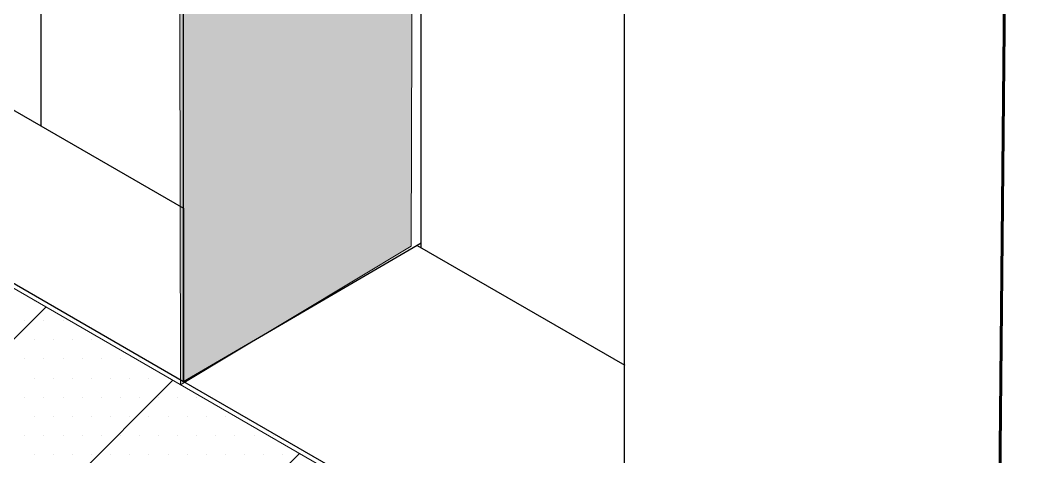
# Model space of a CAD drawing. Extents: x -1279 to 5791, y -3809 to 1769.
# Drawn here: x -413.9 to -343.1, y 1175.4 to 1206.2 of the extents above; entities that cross this region are included whole.
import ezdxf

# ---------------------------------------------------------------- set-up
doc = ezdxf.new("R2010")
doc.units = 0
doc.header["$MEASUREMENT"] = 0
for name, color, linetype, lineweight in [('.ATI-HATCH', 7, 'Continuous', 0), ('G-ANNO-TTLB', 7, 'Continuous', 0), ('Layer 12', 7, 'Continuous', 0), ('TYVEK', 7, 'Continuous', 0)]:
    doc.layers.add(name, color=color, linetype=linetype, lineweight=lineweight)

# ---------------------------------------------------------------- blocks, each defined once
blk = doc.blocks.new('Block_72')
at = {"layer": '.ATI-HATCH'}
blk.add_open_spline([(-371.22, 1146.894), (-371.22, 1146.894), (-371.215, 1162.731), (-371.215, 1162.731), (-371.215, 1162.731), (-402.368, 1180.704), (-402.368, 1180.704), (-402.368, 1180.704), (-420.367, 1191.095), (-420.367, 1191.095), (-420.367, 1191.095), (-420.367, 1175.247), (-420.367, 1175.247), (-420.367, 1175.247), (-371.22, 1146.894), (-371.22, 1146.894)], degree=3, knots=[0, 0, 0, 0, 1, 1, 1, 2, 2, 2, 3, 3, 3, 4, 4, 4, 5, 5, 5, 5], dxfattribs=at)
at = {"layer": '.ATI-HATCH', "color": 8, "lineweight": 0, "true_color": 0x808080}
for points in [[(-412.915, 1186.343), (-412.915, 1186.343), (-412.915, 1186.343), (-412.915, 1186.343)], [(-413.59, 1184.993), (-413.59, 1184.993), (-413.59, 1184.993), (-413.59, 1184.993)], [(-412.24, 1184.993), (-412.24, 1184.993), (-412.24, 1184.993), (-412.24, 1184.993)], [(-410.89, 1184.993), (-410.89, 1184.993), (-410.89, 1184.993), (-410.89, 1184.993)], [(-412.915, 1183.643), (-412.915, 1183.643), (-412.915, 1183.643), (-412.915, 1183.643)], [(-411.565, 1183.643), (-411.565, 1183.643), (-411.565, 1183.643), (-411.565, 1183.643)], [(-410.215, 1183.643), (-410.215, 1183.643), (-410.215, 1183.643), (-410.215, 1183.643)], [(-408.865, 1183.643), (-408.865, 1183.643), (-408.865, 1183.643), (-408.865, 1183.643)], [(-407.515, 1183.643), (-407.515, 1183.643), (-407.515, 1183.643), (-407.515, 1183.643)], [(-413.59, 1182.293), (-413.59, 1182.293), (-413.59, 1182.293), (-413.59, 1182.293)], [(-412.24, 1182.293), (-412.24, 1182.293), (-412.24, 1182.293), (-412.24, 1182.293)], [(-410.89, 1182.293), (-410.89, 1182.293), (-410.89, 1182.293), (-410.89, 1182.293)], [(-409.54, 1182.293), (-409.54, 1182.293), (-409.54, 1182.293), (-409.54, 1182.293)], [(-408.19, 1182.293), (-408.19, 1182.293), (-408.19, 1182.293), (-408.19, 1182.293)], [(-406.84, 1182.293), (-406.84, 1182.293), (-406.84, 1182.293), (-406.84, 1182.293)], [(-405.49, 1182.293), (-405.49, 1182.293), (-405.49, 1182.293), (-405.49, 1182.293)], [(-412.915, 1180.943), (-412.915, 1180.943), (-412.915, 1180.943), (-412.915, 1180.943)], [(-411.565, 1180.943), (-411.565, 1180.943), (-411.565, 1180.943), (-411.565, 1180.943)], [(-410.215, 1180.943), (-410.215, 1180.943), (-410.215, 1180.943), (-410.215, 1180.943)], [(-408.865, 1180.943), (-408.865, 1180.943), (-408.865, 1180.943), (-408.865, 1180.943)], [(-407.515, 1180.943), (-407.515, 1180.943), (-407.515, 1180.943), (-407.515, 1180.943)], [(-406.165, 1180.943), (-406.165, 1180.943), (-406.165, 1180.943), (-406.165, 1180.943)], [(-404.815, 1180.943), (-404.815, 1180.943), (-404.815, 1180.943), (-404.815, 1180.943)], [(-403.465, 1180.943), (-403.465, 1180.943), (-403.465, 1180.943), (-403.465, 1180.943)], [(-413.59, 1179.593), (-413.59, 1179.593), (-413.59, 1179.593), (-413.59, 1179.593)], [(-412.24, 1179.593), (-412.24, 1179.593), (-412.24, 1179.593), (-412.24, 1179.593)], [(-410.89, 1179.593), (-410.89, 1179.593), (-410.89, 1179.593), (-410.89, 1179.593)], [(-409.54, 1179.593), (-409.54, 1179.593), (-409.54, 1179.593), (-409.54, 1179.593)], [(-408.19, 1179.593), (-408.19, 1179.593), (-408.19, 1179.593), (-408.19, 1179.593)], [(-406.84, 1179.593), (-406.84, 1179.593), (-406.84, 1179.593), (-406.84, 1179.593)], [(-405.49, 1179.593), (-405.49, 1179.593), (-405.49, 1179.593), (-405.49, 1179.593)], [(-404.14, 1179.593), (-404.14, 1179.593), (-404.14, 1179.593), (-404.14, 1179.593)], [(-402.79, 1179.593), (-402.79, 1179.593), (-402.79, 1179.593), (-402.79, 1179.593)], [(-401.44, 1179.593), (-401.44, 1179.593), (-401.44, 1179.593), (-401.44, 1179.593)], [(-412.915, 1178.243), (-412.915, 1178.243), (-412.915, 1178.243), (-412.915, 1178.243)], [(-411.565, 1178.243), (-411.565, 1178.243), (-411.565, 1178.243), (-411.565, 1178.243)], [(-410.215, 1178.243), (-410.215, 1178.243), (-410.215, 1178.243), (-410.215, 1178.243)], [(-408.865, 1178.243), (-408.865, 1178.243), (-408.865, 1178.243), (-408.865, 1178.243)], [(-407.515, 1178.243), (-407.515, 1178.243), (-407.515, 1178.243), (-407.515, 1178.243)], [(-406.165, 1178.243), (-406.165, 1178.243), (-406.165, 1178.243), (-406.165, 1178.243)], [(-404.815, 1178.243), (-404.815, 1178.243), (-404.815, 1178.243), (-404.815, 1178.243)], [(-403.465, 1178.243), (-403.465, 1178.243), (-403.465, 1178.243), (-403.465, 1178.243)], [(-402.115, 1178.243), (-402.115, 1178.243), (-402.115, 1178.243), (-402.115, 1178.243)], [(-400.765, 1178.243), (-400.765, 1178.243), (-400.765, 1178.243), (-400.765, 1178.243)], [(-399.415, 1178.243), (-399.415, 1178.243), (-399.415, 1178.243), (-399.415, 1178.243)], [(-413.59, 1176.893), (-413.59, 1176.893), (-413.59, 1176.893), (-413.59, 1176.893)], [(-412.24, 1176.893), (-412.24, 1176.893), (-412.24, 1176.893), (-412.24, 1176.893)], [(-410.89, 1176.893), (-410.89, 1176.893), (-410.89, 1176.893), (-410.89, 1176.893)], [(-409.54, 1176.893), (-409.54, 1176.893), (-409.54, 1176.893), (-409.54, 1176.893)], [(-408.19, 1176.893), (-408.19, 1176.893), (-408.19, 1176.893), (-408.19, 1176.893)], [(-406.84, 1176.893), (-406.84, 1176.893), (-406.84, 1176.893), (-406.84, 1176.893)], [(-405.49, 1176.893), (-405.49, 1176.893), (-405.49, 1176.893), (-405.49, 1176.893)], [(-404.14, 1176.893), (-404.14, 1176.893), (-404.14, 1176.893), (-404.14, 1176.893)], [(-402.79, 1176.893), (-402.79, 1176.893), (-402.79, 1176.893), (-402.79, 1176.893)], [(-401.44, 1176.893), (-401.44, 1176.893), (-401.44, 1176.893), (-401.44, 1176.893)], [(-400.09, 1176.893), (-400.09, 1176.893), (-400.09, 1176.893), (-400.09, 1176.893)], [(-398.74, 1176.893), (-398.74, 1176.893), (-398.74, 1176.893), (-398.74, 1176.893)], [(-397.39, 1176.893), (-397.39, 1176.893), (-397.39, 1176.893), (-397.39, 1176.893)], [(-396.04, 1176.893), (-396.04, 1176.893), (-396.04, 1176.893), (-396.04, 1176.893)], [(-412.915, 1175.543), (-412.915, 1175.543), (-412.915, 1175.543), (-412.915, 1175.543)], [(-411.565, 1175.543), (-411.565, 1175.543), (-411.565, 1175.543), (-411.565, 1175.543)], [(-410.215, 1175.543), (-410.215, 1175.543), (-410.215, 1175.543), (-410.215, 1175.543)], [(-408.865, 1175.543), (-408.865, 1175.543), (-408.865, 1175.543), (-408.865, 1175.543)], [(-407.515, 1175.543), (-407.515, 1175.543), (-407.515, 1175.543), (-407.515, 1175.543)], [(-406.165, 1175.543), (-406.165, 1175.543), (-406.165, 1175.543), (-406.165, 1175.543)], [(-404.815, 1175.543), (-404.815, 1175.543), (-404.815, 1175.543), (-404.815, 1175.543)], [(-403.465, 1175.543), (-403.465, 1175.543), (-403.465, 1175.543), (-403.465, 1175.543)], [(-402.115, 1175.543), (-402.115, 1175.543), (-402.115, 1175.543), (-402.115, 1175.543)], [(-400.765, 1175.543), (-400.765, 1175.543), (-400.765, 1175.543), (-400.765, 1175.543)], [(-399.415, 1175.543), (-399.415, 1175.543), (-399.415, 1175.543), (-399.415, 1175.543)], [(-398.065, 1175.543), (-398.065, 1175.543), (-398.065, 1175.543), (-398.065, 1175.543)], [(-396.715, 1175.543), (-396.715, 1175.543), (-396.715, 1175.543), (-396.715, 1175.543)], [(-395.365, 1175.543), (-395.365, 1175.543), (-395.365, 1175.543), (-395.365, 1175.543)], [(-394.015, 1175.543), (-394.015, 1175.543), (-394.015, 1175.543), (-394.015, 1175.543)]]:
    blk.add_open_spline(points, degree=3, dxfattribs=at)

msp = doc.modelspace()

# ---------------------------------------------------------------- hatches: boundary and pattern name
at = {"layer": 'G-ANNO-TTLB', "true_color": 0xff00ff, "transparency": 33554687}
h = msp.add_hatch(color=6, dxfattribs=at)
edge = h.paths.add_edge_path()
edge.add_spline(control_points=[(1773.018, -796.5), (1773.018, -796.5), (-1156.5, -796.5), (-1156.5, -796.5), (-1156.5, -796.5), (-1156.5, 1660.5), (-1156.5, 1660.5), (-1156.5, 1660.5), (1773.018, 1660.5), (1773.018, 1660.5), (1773.018, 1660.5), (1773.018, -796.5), (1773.018, -796.5)], knot_values=[0, 0, 0, 0, 1, 1, 1, 2, 2, 2, 3, 3, 3, 4, 4, 4, 4], degree=3, periodic=0)
edge = h.paths.add_edge_path()
edge.add_spline(control_points=[(-1147.5, 1651.5), (-1147.5, 1651.5), (-1147.5, -787.5), (-1147.5, -787.5), (-1147.5, -787.5), (1764.018, -787.5), (1764.018, -787.5), (1764.018, -787.5), (1764.018, 1651.5), (1764.018, 1651.5), (1764.018, 1651.5), (-1147.5, 1651.5), (-1147.5, 1651.5)], knot_values=[0, 0, 0, 0, 1, 1, 1, 2, 2, 2, 3, 3, 3, 4, 4, 4, 4], degree=3, periodic=0)
edge.add_line((-1147.5, 1651.5), (-1147.5, 1651.5))
at = {"layer": 'Layer 12', "true_color": 0x808080, "transparency": 33554495}
h = msp.add_hatch(color=8, dxfattribs=at)
h.dxf.hatch_style = 2
h.paths.add_polyline_path([(-386.289, 1190.268), (-402.58, 1180.45), (-402.79, 1296.845), (-385.993, 1287.373)])
at = {"layer": 'Layer 12', "true_color": 0x000000, "transparency": 33554687}
h = msp.add_hatch(dxfattribs=at)
h.set_pattern_fill('_U', color=18, scale=10, angle=44.99999, style=2, pattern_type=0)
h.set_pattern_definition([(45, (0, 0), (-7.07107, 7.07107), [])])
h.paths.add_polyline_path([(-371.538, 1147.411), (-420.123, 1175.165), (-419.94, 1190.485), (-371.622, 1162.564)])

# ---------------------------------------------------------------- linework, layer by layer
at = {"layer": 'G-ANNO-TTLB'}
for points in [[(1773.018, -796.5), (1773.018, -796.5), (-1156.5, -796.5), (-1156.5, -796.5), (-1156.5, -796.5), (-1156.5, 1660.5), (-1156.5, 1660.5), (-1156.5, 1660.5), (1773.018, 1660.5), (1773.018, 1660.5), (1773.018, 1660.5), (1773.018, -796.5), (1773.018, -796.5)], [(-1147.5, 1651.5), (-1147.5, 1651.5), (-1147.5, -787.5), (-1147.5, -787.5), (-1147.5, -787.5), (1764.018, -787.5), (1764.018, -787.5), (1764.018, -787.5), (1764.018, 1651.5), (1764.018, 1651.5), (1764.018, 1651.5), (-1147.5, 1651.5), (-1147.5, 1651.5)]]:
    msp.add_open_spline(points, degree=3, knots=[0, 0, 0, 0, 1, 1, 1, 2, 2, 2, 3, 3, 3, 4, 4, 4, 4], dxfattribs=at)
at = {"layer": 'Layer 12'}
for points in [[(-386.289, 1190.268), (-402.58, 1180.45), (-402.79, 1296.845), (-385.993, 1287.373)], [(-371.538, 1147.411), (-420.123, 1175.165), (-419.94, 1190.485), (-371.622, 1162.564)]]:
    msp.add_lwpolyline(points, close=True, dxfattribs=at)
at = {"layer": 'TYVEK', "color": 18, "lineweight": 25, "true_color": 0x000000}
for p, q in [((-412.427, 1198.741), (-412.427, 1303.605)), ((-402.368, 1180.704), (-402.368, 1297.71)), ((-385.57, 1190.152), (-385.57, 1287.865)), ((-371.231, 1108.497), (-371.181, 1279.433)), ((-402.368, 1180.704), (-385.57, 1190.485)), ((-385.855, 1190.316), (-371.181, 1181.851)), ((-402.368, 1180.704), (-371.181, 1162.712))]:
    msp.add_line(p, q, dxfattribs=at)
at = {"layer": 'TYVEK', "color": 18, "lineweight": 60, "true_color": 0x000000}
msp.add_line((-344.973, 1143.207), (-343.61, 1288.377), dxfattribs=at)
at = {"layer": 'TYVEK', "color": 4, "lineweight": 25, "true_color": 0x00ffff}
for p, q in [((-420.367, 1203.325), (-402.368, 1192.934)), ((-402.368, 1192.934), (-402.368, 1180.704)), ((-420.367, 1191.095), (-402.368, 1180.704)), ((-402.368, 1180.704), (-371.182, 1162.712))]:
    msp.add_line(p, q, dxfattribs=at)

# ---------------------------------------------------------------- block references
at = {"layer": '.ATI-HATCH'}
msp.add_blockref('Block_72', (0, 0), dxfattribs=at)

doc.saveas('drawing.dxf')
